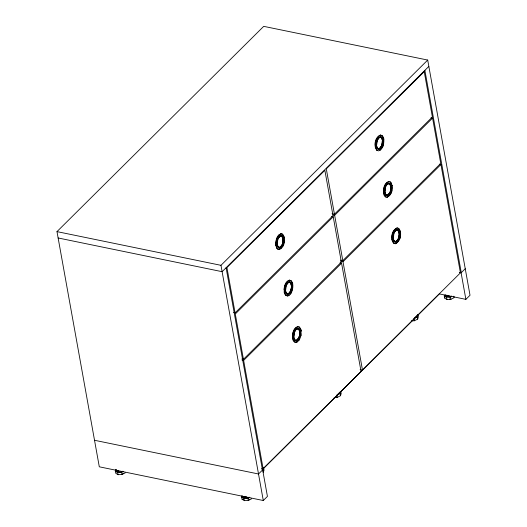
<?xml version="1.0" encoding="UTF-8"?>
<svg xmlns="http://www.w3.org/2000/svg" width="527" height="527" viewBox="0 0 527 527"><rect width="100%" height="100%" fill="white"/><g stroke="black" fill="none" stroke-linecap="round" stroke-linejoin="round"><path stroke-width="0.79" d="M283.197 242.572L282.577 244.508L280.331 247.104L282.301 244.456L283.058 238.533L281.747 235.997L279.613 236.096L278.546 237.157L280.996 235.747L282.024 236.056L282.834 237.045L283.46 240.51L281.747 235.997L283.335 238.579C282.834 241.643 283.322 246.511 279.501 247.565L279.224 247.506C282.143 246.676 282.927 243.105 283.183 240.457M292.182 286.807L290.93 290.937L290.034 292.531L288.691 293.532C291.464 290.944 292.617 285.469 290.1 282.432L287.966 282.525L286.899 283.585L289.356 282.182L290.377 282.485C292.597 284.811 291.8 288.447 290.917 291.194L291.194 291.247C292.261 288.302 292.966 284.349 290.581 281.859L289.165 281.464M287.577 293.934L288.967 293.592L290.93 290.937L291.695 285.021L290.1 282.432C292.669 285.799 291.517 290.7 288.691 293.532M297.432 328.552L298.73 328.92C301.365 332.063 300.186 337.385 297.32 340.02L297.044 339.968C299.817 337.372 300.97 331.898 298.453 328.861L296.319 328.953L294.356 331.608L296.596 329.013L297.709 328.611L296.319 328.953L294.356 331.608M295.93 340.37L297.32 340.02L299.283 337.372L300.047 331.45L298.453 328.861L300.047 331.45L301.095 330.409L300.43 328.354L301.095 330.396L300.39 331.094C300.779 334.678 299.995 339.77 296.115 341.088L295.838 341.028M383.755 138.878L382.424 139.859L381.113 137.33L382.701 139.912L381.943 145.841L379.703 148.436L381.667 145.788L382.431 139.866L381.113 137.33L378.979 137.428L377.912 138.489L380.369 137.086L381.39 137.389C384.104 140.663 382.931 147.27 378.867 148.897L378.59 148.838C382.075 147.659 382.767 143.08 382.431 139.866L383.755 138.871L383.089 136.822L382.009 135.511L380.362 135.044C374.928 137.211 373.327 146.032 376.95 150.412L378.597 150.874C383.254 149.306 384.209 143.186 383.755 138.878L383.379 143.43M388.445 183.455L389.749 183.818C392.305 186.993 391.291 193.798 387.22 195.326L386.943 195.267C391.014 193.738 392.035 186.933 389.466 183.765L387.332 183.857L386.548 184.918L385.026 188.508L384.881 192.474L383.557 193.462C383.103 189.153 384.058 183.047 388.715 181.479L388.992 181.532C383.557 183.699 381.963 192.52 385.58 196.894L384.223 195.53L383.557 193.475M395.296 241.702C399.367 240.167 400.388 233.369 397.826 230.194L398.102 230.253C400.81 233.52 399.644 240.128 395.573 241.755L394.275 241.392L392.964 238.863L392.878 237.578M396.686 241.353L394.275 241.392L396.686 241.353L398.649 238.705L399.413 232.782L398.102 230.253L396.798 229.884M275.667 243.158C276.01 239.601 277.077 234.825 280.99 233.711L282.637 234.179C286.26 238.56 284.666 247.38 279.231 249.541L277.584 249.08L276.497 247.762L275.667 243.158L276.108 245.753L276.813 245.062C276.431 241.485 277.222 236.399 281.089 235.088L282.228 235.431C285.239 239.074 283.928 246.419 279.409 248.224L279.132 248.164M275.944 243.217C276.286 239.66 277.354 234.884 281.266 233.771M276.491 244.297L276.695 240.595L277.301 240.747L277.162 244.712L277.663 246.274L278.473 247.255L279.501 247.565M276.978 243.915L277.169 242.44M277.452 240.226L278.243 237.684M275.832 245.694L277.162 244.712L278.473 247.255L277.162 244.726L277.92 238.803L278.823 237.209M283.295 244.732L284.099 241.412M284.02 289.587C284.363 286.029 285.43 281.253 289.343 280.14L289.619 280.199C284.191 282.367 282.591 291.187 286.214 295.561L284.85 294.198L284.191 292.142L284.303 289.646M284.85 288.552L285.509 285.588M291.194 291.247L289 294.204L287.762 294.652L286.622 294.316C283.612 290.673 284.923 283.328 289.442 281.523M287.854 293.994L286.826 293.691C284.376 290.924 285.384 286.517 287.175 283.645M285.331 290.344L285.621 288.131M290.377 282.485L288.243 282.584L286.28 285.232L285.515 291.141L286.55 293.631L288.967 293.592M292.538 287.156L292.551 289.27C293.038 286.372 293.295 282.828 290.996 280.608L289.343 280.14M292.38 336.015C292.722 332.465 293.789 327.689 297.702 326.575L297.979 326.628C292.544 328.795 290.944 337.616 294.567 341.997L293.21 340.626L292.544 338.571L292.656 336.074M296.115 341.088L294.975 340.745C291.965 337.102 293.275 329.757 297.795 327.952L298.934 328.295L299.843 329.388L300.39 331.094L299.771 331.397C300.245 334.513 299.29 337.721 297.044 339.968M293.783 336.042L294.013 333.604L295.528 330.073L296.596 329.013L298.73 328.92M294.633 331.667L293.868 337.57L294.369 339.131L295.186 340.119L296.207 340.422M300.897 333.591L300.904 335.699L301.095 330.409M376.95 150.412L377.227 150.465C373.603 146.091 375.204 137.264 380.639 135.103L380.362 135.044M378.775 149.556L377.635 149.213C374.625 145.577 375.935 138.226 380.454 136.421L381.601 136.763C384.611 140.406 383.3 147.751 378.775 149.556L378.498 149.497M376.581 146.631L377.846 148.588C375.389 145.821 376.397 141.414 378.188 138.542M376.535 143.772L376.825 141.559M381.39 137.389L379.256 137.488L377.292 140.136L376.528 146.045L377.846 148.588M382.721 143.173L382.78 139.517M387.134 195.985L385.995 195.649C382.977 192.006 384.288 184.661 388.814 182.856L389.954 183.192C392.964 186.835 391.653 194.18 387.134 195.985L386.858 195.932M387.22 195.326L385.922 194.964L384.605 192.421L385.922 194.964L388.056 194.865L390.296 192.269L388.333 194.924L386.199 195.023L385.105 193.976L384.605 192.427L384.75 188.449M384.987 189.463L385.369 186.512L387.608 183.916L388.722 183.515M384.881 192.474L385.645 186.565M390.02 192.217C391.113 189.483 391.409 186.209 389.466 183.765L389.749 183.818C392.114 186.907 391.212 191.242 389.282 194.298L389.558 194.358M391.818 189.173L391.831 185.254M390.408 193.857L389.605 195.28L386.95 197.309C392.384 195.142 393.985 186.321 390.362 181.94L388.715 181.479M395.309 243.737L393.656 243.27C390.033 238.896 391.633 230.068 397.068 227.908L397.345 227.96C391.91 230.128 390.316 238.948 393.932 243.329L395.309 243.737C400.737 241.577 402.338 232.75 398.715 228.375L397.068 227.908M392.668 235.556L392.47 237.078L393.445 240.984L394.348 242.077L395.487 242.42C400.006 240.615 401.317 233.263 398.307 229.627L396.89 229.225M392.753 237.13C393.037 234.179 393.913 230.207 397.167 229.285M395.573 241.755L394.552 241.452C391.844 238.178 393.01 231.57 397.075 229.943M393.149 237.374L392.958 238.85L394.552 241.452M393.438 235.154L393.722 232.941L395.685 230.292L398.102 230.253M393.998 233L393.234 238.909L391.91 239.89M396.409 241.3C399.235 238.467 400.395 233.56 397.826 230.194M125.235 472.857L121.987 474.524L118.048 474.682L115.716 473.239L115.321 471.026L115.756 469.557M242.071 495.525L241.636 496.994L242.038 499.201L244.363 500.65L248.303 500.492L251.55 498.819M263.619 467.904L262.966 470.11L263.362 472.317L264.014 470.117L263.619 467.904L261.945 469.564M340.521 395.711L340.119 393.498L340.771 391.291L341.173 393.504L340.521 395.711L337.267 397.378L334.118 397.503M414.426 320.765L417.674 319.098L417.279 316.885L417.931 314.685L414.031 318.558L414.426 320.765L411.271 320.897M417.674 319.098L418.326 316.892L417.931 314.685M453.872 296.187L454.142 297.663L450.888 299.336L446.949 299.494L444.623 298.045L445.275 295.845L446.573 295.173M277.301 240.747L277.92 238.803L279.89 236.155L282.024 236.056M291.655 291.161L292.07 289.863M289.079 295.436L287.584 295.976C290.614 295.285 291.8 291.932 292.551 289.27M297.432 341.865L295.937 342.405C298.967 341.713 300.159 338.367 300.904 335.699M380.02 149.108L382.391 144.655M383.083 144.76L382.734 146.769M384.954 187.803L385.369 186.512M282.288 246.807L283.368 245.437M286.28 285.232L286.596 284.119M290.581 291.787L290.193 293.025M380.092 150.333L382.055 147.422M299.395 338.953L298.868 340.435M395.033 243.678L396.521 243.138L398.768 240.286M286.003 285.179L287.966 282.525L289.356 282.182M394.117 232.414L395.296 230.819M284.382 237.539L283.058 238.533L284.389 237.545L282.36 234.12L280.99 233.711M292.735 283.967L291.411 284.962L292.742 283.981L290.996 280.608M392.108 185.3L390.784 186.294L391.831 185.247M398.801 228.758L400.461 231.742L399.486 232.374M94.531 440.276L258.52 473.99L262.657 469.88L267.426 496.414L263.289 500.518L99.3 466.81L56.982 231.617L263.711 26.35L427.7 60.058L470.018 295.252L465.881 299.362L439.287 293.895L262.433 469.504M263.289 500.518L220.971 265.325L427.7 60.058M428.84 66.415L222.117 271.682L58.128 237.973M375.204 147.026L376.252 145.986M278.954 249.488L281.405 247.993M235.082 312.88L333.018 215.642L324.863 170.32L226.926 267.558L235.082 312.88L233.494 312.557M334.454 214.212L432.384 116.974L424.228 71.652L326.299 168.89L334.454 214.212L332.063 213.725M331.621 216.419L333.216 216.749L235.286 313.987L243.441 359.315L241.847 358.986M340.416 260.154L342.807 260.648L334.652 215.319L432.581 118.081L430.987 117.752M389.749 183.818L387.608 183.916L386.265 184.918M284.185 292.129L285.515 291.141L286.22 292.999M123.542 471.309L121.592 472.317L117.646 472.475L115.321 471.026L116.434 469.919M116.836 472.133L118.509 470.473M123.101 473.417L121.987 474.524L121.592 472.317L122.705 471.21M243.441 359.315L341.371 262.071L333.216 216.749M342.807 260.648L440.737 163.403L432.581 118.081M261.537 468.431L263.131 468.76L243.639 360.422L341.568 263.177L339.974 262.848M360.112 369.598L362.497 370.092L343.005 261.754L440.934 164.51L439.347 164.18M292.544 338.558L293.868 337.57L293.467 335.607M400.461 231.742L399.137 232.717M396.844 241.518L397.918 240.786M335.706 397.055L337.267 397.378L336.872 395.171L340.218 391.844M263.131 468.76L361.061 371.515L341.568 263.177M362.497 370.092L460.433 272.848L440.934 164.51M465.881 299.362L461.105 272.828L465.242 268.724M445.341 294.725L444.228 295.831L444.623 298.045M243.705 497.541L244.824 496.434M446.297 296.385L447.41 295.278M249.857 497.277L247.907 498.278L241.636 496.994L243.961 498.437L247.907 498.278L249.021 497.172M451.791 296.457L450.493 297.123L444.228 295.831L446.553 297.281L450.493 297.123L451.606 296.016M249.416 499.385L248.303 500.492L247.907 498.278M375.481 147.086L375.903 146.335M383.834 193.514L384.255 192.763M284.461 292.182L284.89 291.431M392.187 239.95L392.608 239.199M292.821 338.617L293.243 337.866M117.673 470.367L116.375 471.033L116.105 469.557M414.031 318.558L417.279 316.885M336.872 395.171L340.119 393.498M242.69 497.001L243.988 496.329M379.98 148.495L377.569 148.535L378.867 148.897M278.197 247.203L280.608 247.163M297.32 340.02L294.903 340.06L293.592 337.517M382.009 135.511L383.254 138.133M379.256 137.488L377.292 140.136M376.061 141.928L376.673 142.079M382.286 143.845L382.898 143.99M390.362 181.94L391.449 183.258M385.382 186.262L384.414 188.363L385.026 188.508M391.548 188.139L391.133 185.952M390.639 190.273L391.251 190.425M391.923 190.603L391.093 193.198M333.057 214.996L334.652 215.319M400.632 234.291L400.27 232.96M392.767 234.792L393.379 234.937M398.998 236.709L399.604 236.854M400.276 237.031L399.446 239.627M459.669 272.327L461.277 272.657L424.874 70.354M459.491 272.499L461.105 272.828M279.89 236.155L277.92 238.803M283.822 240.378L282.841 244.818M282.92 242.512L283.533 242.657M276.53 245.002L278.269 247.881L279.409 248.224M276.497 247.762L277.861 249.133L279.231 249.541M340.613 261.26L343.005 261.754M447.443 295.397L449.109 295.739M449.327 299.013L450.888 299.336L450.493 297.123M56.982 231.617L220.971 265.325M285.048 287.031L285.654 287.175M291.273 288.941L291.886 289.092M291.721 291.866L290.515 294.007M300.43 328.354L299.072 326.984L299.791 327.86M300.535 333.235L300.12 331.048M299.626 335.376L300.238 335.521M299.547 337.682L298.545 339.454M242.045 360.093L243.639 360.422M245.411 496.671L246.517 496.895M115.321 471.026L121.592 472.317M242.038 499.201L243.599 499.524M385.303 196.841L386.95 197.309M285.937 295.509L287.584 295.976M297.702 326.575L299.349 327.043M294.29 341.937L295.937 342.405M293.921 338.163L294.58 339.428M384.881 192.487L385.382 194.035M276.108 245.766L276.774 247.822M446.553 297.281L446.949 299.494M226.083 267.749L262.486 470.051M243.961 498.437L244.363 500.65M117.646 472.475L118.048 474.682M300.818 330.35L300.904 331.628"/></g></svg>
